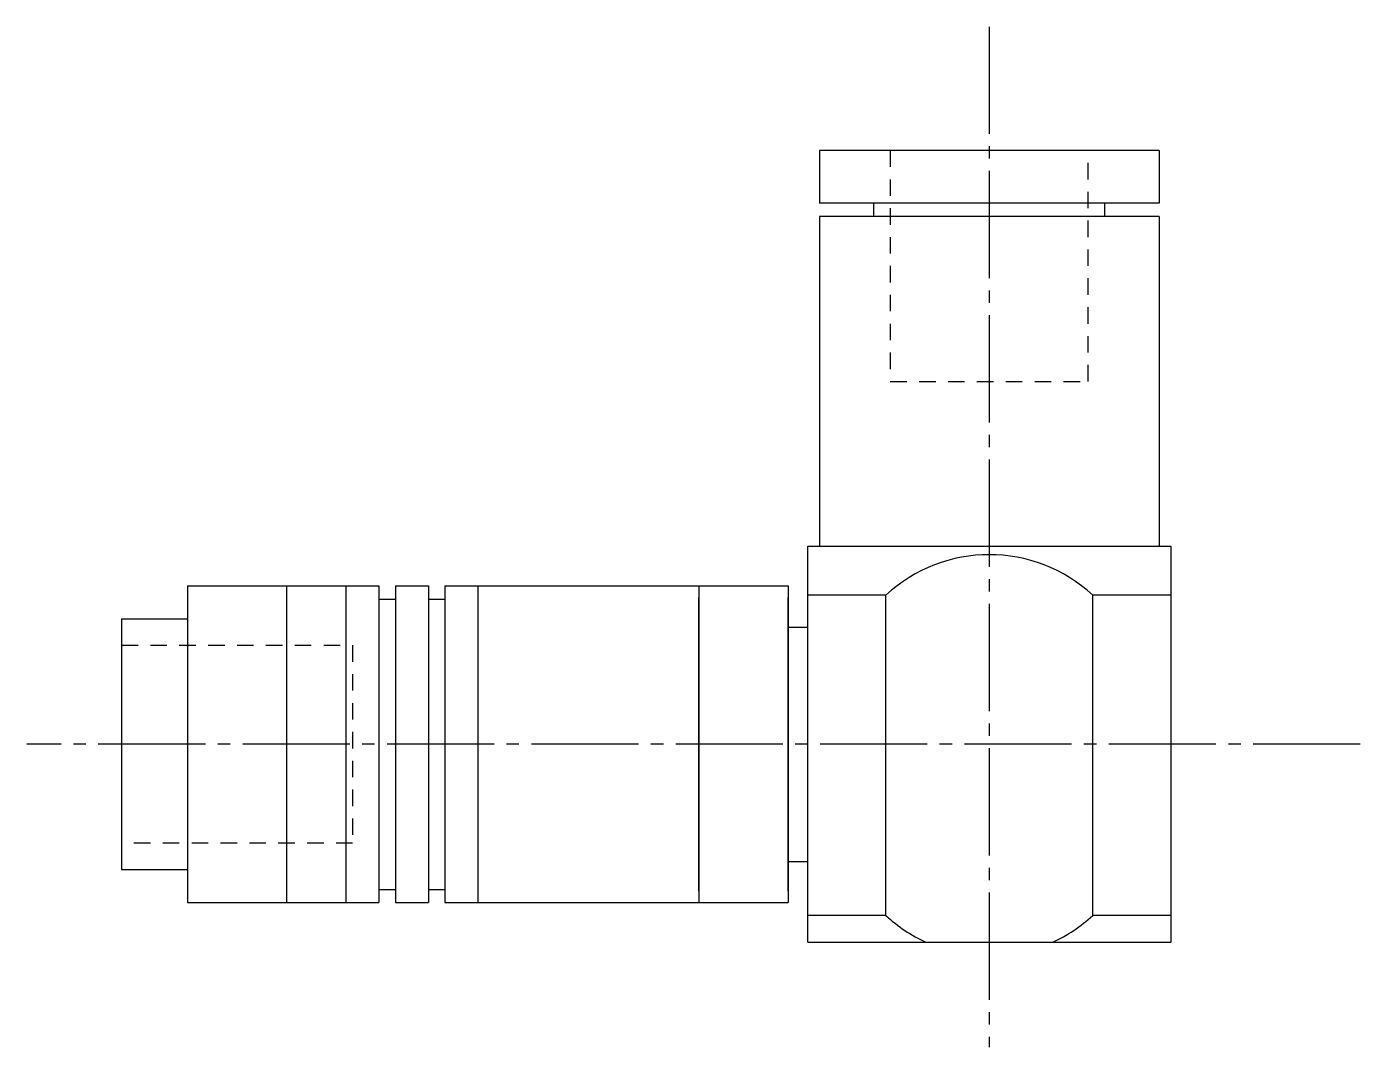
# Model space of a CAD drawing. Extents: x 10 to 170, y 10 to 126.
# Drawn here: x 129.35 to 169.77, y 95.06 to 126.01 of the extents above; entities outside this region: 2.
import ezdxf

# ---------------------------------------------------------------- set-up
doc = ezdxf.new("R2010")
doc.units = 0
doc.header["$LTSCALE"] = 0.25
doc.linetypes.add('CENTER', pattern=[17.5, 13, -1.5, 1.5, -1.5])
doc.linetypes.add('DASHED', pattern=[3.5, 2, -1.5])
doc.layers.get('0').update_dxf_attribs({"linetype": 'CONTINUOUS'})
doc.layers.add('CENTER', color=1, linetype='CENTER')

msp = doc.modelspace()

# ---------------------------------------------------------------- linework, layer by layer
at = {"linetype": 'CONTINUOUS'}
for p, q in [((163.674, 122.253), (153.374, 122.253)), ((153.374, 122.253), (153.374, 120.653)), ((163.674, 122.253), (163.674, 120.653)), ((163.674, 120.653), (153.374, 120.653)), ((155.024, 120.253), (155.024, 120.653)), ((162.024, 120.253), (162.024, 120.653)), ((163.674, 120.253), (153.374, 120.253)), ((153.374, 120.253), (153.374, 110.253)), ((163.674, 120.253), (163.674, 110.253)), ((153.024, 98.253), (153.024, 110.253)), ((153.024, 110.253), (164.024, 110.253)), ((164.024, 110.253), (164.024, 98.253)), ((134.224, 109.053), (134.224, 99.453)), ((134.224, 109.053), (140.024, 109.053)), ((137.224, 109.053), (137.224, 99.453)), ((139.024, 109.053), (139.024, 99.453)), ((140.024, 109.053), (140.024, 99.453)), ((140.524, 109.053), (140.524, 99.453)), ((140.524, 109.053), (141.524, 109.053)), ((141.524, 109.053), (141.524, 99.453)), ((142.024, 109.053), (152.424, 109.053)), ((142.024, 109.053), (142.024, 99.453)), ((143.024, 109.053), (143.024, 99.453)), ((149.724, 109.053), (149.724, 99.453)), ((152.424, 109.053), (152.424, 99.453)), ((140.024, 108.653), (140.524, 108.653)), ((141.524, 108.653), (142.024, 108.653)), ((149.724, 99.803), (149.724, 108.703)), ((152.424, 99.803), (152.424, 108.703)), ((132.224, 108.053), (132.224, 100.453)), ((132.224, 108.053), (134.224, 108.053)), ((152.424, 107.803), (153.024, 107.803)), ((152.424, 100.703), (153.024, 100.703)), ((132.224, 100.453), (134.224, 100.453)), ((140.024, 99.853), (140.524, 99.853)), ((141.524, 99.853), (142.024, 99.853)), ((134.224, 99.453), (140.024, 99.453)), ((140.524, 99.453), (141.524, 99.453)), ((142.024, 99.453), (152.424, 99.453)), ((153.024, 98.253), (164.024, 98.253))]:
    msp.add_line(p, q, dxfattribs=at)
at = {"color": 3, "linetype": 'DASHED'}
for p, q in [((155.524, 122.253), (155.524, 115.253)), ((161.524, 115.253), (161.524, 122.253)), ((155.524, 115.253), (161.524, 115.253)), ((132.224, 107.253), (139.224, 107.253)), ((139.224, 107.253), (139.224, 101.253)), ((139.224, 101.253), (132.224, 101.253))]:
    msp.add_line(p, q, dxfattribs=at)
for p, q in [((163.674, 117.753), (163.674, 117.753)), ((163.674, 115.253), (163.675, 115.253)), ((155.388, 108.771), (153.024, 108.771)), ((155.388, 99.063), (155.388, 108.771)), ((161.661, 99.063), (161.661, 108.771)), ((164.024, 108.771), (161.661, 108.771)), ((155.388, 99.063), (153.024, 99.063)), ((164.024, 99.063), (161.661, 99.063))]:
    msp.add_line(p, q)
for centre, start, end in [((158.524, 105.384), 47.1944, 132.8056), ((158.524, 102.45), 227.1944, 245.3813), ((158.524, 102.45), 294.6187, 312.8056)]:
    msp.add_arc(centre, 4.616, start, end)
at = {"layer": 'CENTER', "color": 1, "linetype": 'CENTER'}
for p, q in [((158.524, 126.007), (158.524, 95.065)), ((169.769, 104.253), (129.347, 104.253))]:
    msp.add_line(p, q, dxfattribs=at)

# ---------------------------------------------------------------- texts
for s, p in [('MCSCL6', (10, 25)), ('MCSCL06', (10, 10))]:
    msp.add_text(s, height=4).set_placement(p)

doc.saveas('drawing.dxf')
